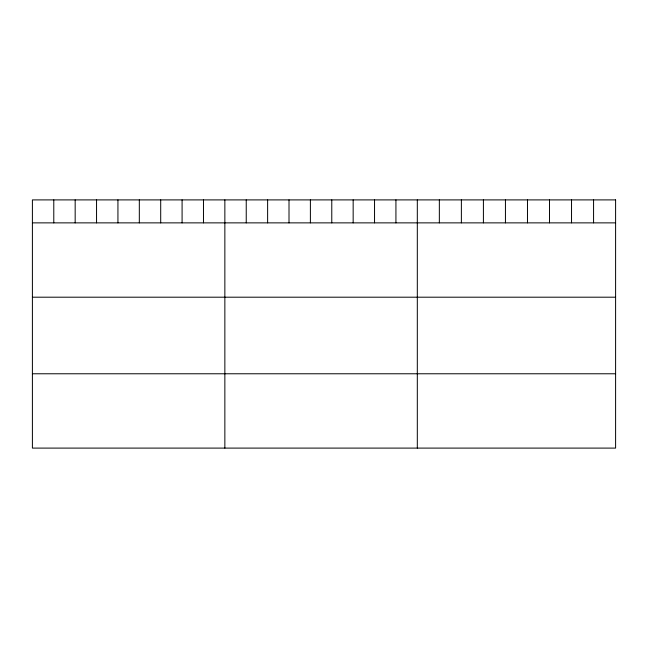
<?xml version="1.0" encoding="UTF-8"?>
<svg xmlns="http://www.w3.org/2000/svg" width="648" height="648" viewBox="0 0 648 648"><rect width="100%" height="100%" fill="white"/><g stroke="black" fill="none" stroke-linecap="round" stroke-linejoin="round"><path stroke-width="0.97" d="M32.4 222.871L615.6 222.871M32.4 297.197L615.6 297.197M32.4 373.774L615.6 373.774M593.568 199.9L593.568 222.871M571.536 199.9L571.536 222.871M549.504 199.9L549.504 222.871M527.472 199.9L527.472 222.871M505.44 199.9L505.44 222.871M483.408 199.9L483.408 222.871M461.376 199.9L461.376 222.871M439.344 199.9L439.344 222.871M417.312 199.9L417.312 448.1M395.928 199.9L395.928 222.871M374.544 199.9L374.544 222.871M353.16 199.9L353.16 222.871M331.776 199.9L331.776 222.871M310.392 199.9L310.392 222.871M289.008 199.9L289.008 222.871M267.624 199.9L267.624 222.871M246.24 199.9L246.24 222.871M224.856 199.9L224.856 448.1M203.472 199.9L203.472 222.871M182.088 199.9L182.088 222.871M160.704 199.9L160.704 222.871M139.32 199.9L139.32 222.871M117.936 199.9L117.936 222.871M96.552 199.9L96.552 222.871M75.168 199.9L75.168 222.871M53.784 199.9L53.784 222.871M615.6 199.9L32.4 199.9L32.4 448.1L615.6 448.1L615.6 199.9"/></g></svg>
